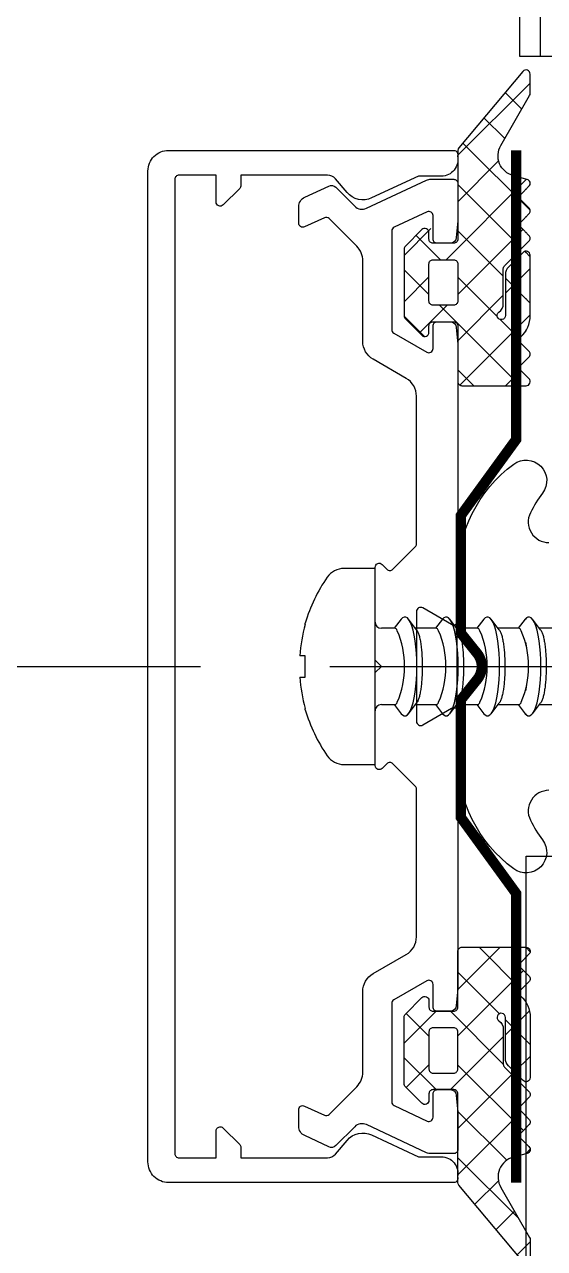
# Model space of a CAD drawing. Header units: inches. Extents: x 21 to 32698, y 13 to 3712.
# Drawn here: x 3020.66 to 3023.18, y 1664.88 to 1670.81 of the extents above; entities that cross this region are included whole.
import ezdxf

# ---------------------------------------------------------------- set-up
doc = ezdxf.new("R2010")
doc.units = ezdxf.units.IN
doc.header["$MEASUREMENT"] = 0
doc.set_wipeout_variables(frame=1)
doc.linetypes.add('1+1 dbx a2$0$374_BLD_A1_BLOK_2$0$HIDDEN', pattern=[0.375, 0.25, -0.125])
doc.linetypes.add('HIDDEN', pattern=[9.525, 6.35, -3.175])
for name, color, linetype, lineweight in [('Z_MİM_-KM-GLAZ', 8, 'Continuous', 25), ('Z_MİM_-KM-PATTERN-00', 8, 'Continuous', 25), ('Z_MİM_-KM-STRS', 8, 'Continuous', 25), ('Z_MİM_78-köpük', 8, 'Continuous', 25), ('Z_MİM_ALUMINIUM', 8, 'Continuous', 25), ('Z_MİM_axis-su yalıtım', 8, 'HIDDEN', 25), ('Z_MİM_fitiller_k', 8, 'Continuous', 25), ('Z_MİM_MYM_alüminyum levha', 8, 'Continuous', 25), ('Z_MİM_MYM_CAM', 8, 'Continuous', 25), ('Z_MİM_TR', 8, 'Continuous', 25)]:
    doc.layers.add(name, color=color, linetype=linetype, lineweight=lineweight)
pattern_1 = [(315, (1431.27333, 1324.47993), (0.1122532, 0.1122532), []), (45, (1431.27333, 1324.47993), (-0.1122532, 0.1122532), [])]

# ---------------------------------------------------------------- blocks, each defined once
blk = doc.blocks.new('TRETUVAR')
at = {"layer": 'Z_MİM_-KM-PATTERN-00'}
h = blk.add_hatch(dxfattribs=at)
h.set_pattern_fill('AR-B816', color=256, scale=0.3, angle=90)
h.set_pattern_definition([(90, (21322.77, 490.03), (-60.96, 4e-15), []), (180, (21322.77, 490.03), (-60.96, -60.96), [60.96, -60.96])])
h.paths.add_polyline_path([(22632.7717, 2700.0323), (19252.7715, 2700.0323), (19252.7715, 2750.0322), (19097.7717, 2750.0323), (19097.7717, 2610.0323), (22542.7717, 2610.0323), (22542.7717, 2080.1297), (22697.7717, 2080.1297), (22697.7717, 1460.1297), (22542.7717, 1460.1297), (22542.7717, 980.0317), (21222.7713, 980.0317), (21222.7713, 590.0317), (20152.7722, 590.0317), (20152.7722, 980.0317), (19012.7715, 980.0317), (19012.7747, 1635.0312), (18722.7715, 1635.0312), (18722.7718, 2610.0323), (18807.7717, 2610.0323), (18807.7717, 2750.0323), (18632.7718, 2750.0323), (18632.7715, 1545.0312), (18922.7743, 1545.0312), (18922.7711, 890.0317), (19882.7722, 890.0317), (19882.7722, 665.0172), (20022.7506, 665.0334), (20022.7705, 490.0317), (21322.7713, 490.0317), (21322.7713, 890.0317), (22632.7717, 890.0317), (22632.7717, 1220.1297), (22797.7717, 1220.1297), (22797.7717, 2180.1297), (22632.7717, 2180.1297)])
h.paths.add_polyline_path([(19082.7717, 2750.0323), (18822.7717, 2750.0323), (18822.7717, 2610.0323), (19082.7717, 2610.0323)], flags=16)
blk = doc.blocks.new('D09056')
at = {"layer": 'Z_MİM_78-köpük'}
blk.add_lwpolyline([(-6, -25.073, -0.555494), (-7.442, -25.97, -0.047351), (-8.397, -25.381, 0.866334), (-9.803, -26.775, 0.237484), (-4.371, -29.509), (4.371, -29.509, 0.237484), (9.803, -26.775, 0.866334), (8.397, -25.381, -0.047351), (7.442, -25.97, -0.555494), (6, -25.073)], format="xyb", dxfattribs=at)
blk = doc.blocks.new('32323')
at = {"linetype": 'Continuous'}
for p, q in [((-1.517, -35.715), (-1.517, -36.721)), ((2.183, -36.721), (2.183, -35.715)), ((-1.448, -36.668), (-1.955, -37.059)), ((2.621, -37.059), (2.112, -36.667)), ((-1.955, -37.413), (-1.517, -37.75)), ((-1.517, -37.715), (-1.517, -38.721)), ((2.183, -37.75), (2.621, -37.413)), ((2.183, -38.721), (2.183, -37.715)), ((-1.448, -38.668), (-1.955, -39.059)), ((2.621, -39.059), (2.112, -38.667)), ((-1.955, -39.413), (-1.517, -39.75)), ((-1.517, -39.715), (-1.517, -40.721)), ((2.183, -39.75), (2.621, -39.413)), ((2.183, -40.721), (2.183, -39.715)), ((-1.448, -40.668), (-1.955, -41.059)), ((2.621, -41.059), (2.112, -40.667)), ((-1.955, -41.413), (-1.517, -41.75)), ((2.183, -41.75), (2.621, -41.413)), ((-1.517, -41.715), (-1.517, -42.721)), ((2.183, -42.721), (2.183, -41.715)), ((-1.448, -42.668), (-1.955, -43.059)), ((2.621, -43.059), (2.112, -42.667)), ((-1.955, -43.413), (-1.517, -43.75)), ((-1.517, -43.715), (-1.517, -44.374)), ((2.183, -43.75), (2.621, -43.413)), ((2.183, -44.374), (2.183, -43.715)), ((-4.417, -44.674), (-4.417, -46.174)), ((5.083, -44.674), (-4.417, -44.674)), ((5.083, -46.174), (5.083, -44.674)), ((-1.702, -48.056), (-1.767, -48.056)), ((-0.187, -48.056), (-0.187, -48.318)), ((0.853, -48.056), (-0.187, -48.056)), ((0.853, -48.318), (0.853, -48.056)), ((2.433, -48.056), (2.367, -48.056))]:
    blk.add_line(p, q, dxfattribs=at)
at = {"linetype": 'Continuous', "flags": 128}
for points in [[(0.333, -36.65), (0.006, -36.655), (-0.315, -36.672), (-0.623, -36.698), (-0.914, -36.735), (-1.182, -36.781), (-1.421, -36.836), (-1.628, -36.898), (-1.798, -36.966), (-1.929, -37.039), (-2.017, -37.116), (-2.062, -37.196), (-2.062, -37.276), (-2.017, -37.355), (-1.955, -37.413)], [(2.621, -37.413), (2.682, -37.355), (2.727, -37.276), (2.727, -37.196), (2.682, -37.116), (2.594, -37.039), (2.464, -36.966), (2.293, -36.898), (2.087, -36.836), (1.847, -36.781), (1.58, -36.735), (1.289, -36.698), (0.98, -36.672), (0.659, -36.655), (0.333, -36.65)], [(0.333, -38.65), (0.006, -38.655), (-0.315, -38.672), (-0.623, -38.698), (-0.914, -38.735), (-1.182, -38.781), (-1.421, -38.836), (-1.628, -38.898), (-1.798, -38.966), (-1.929, -39.039), (-2.017, -39.116), (-2.062, -39.196), (-2.062, -39.276), (-2.017, -39.355), (-1.955, -39.413)], [(2.621, -39.413), (2.682, -39.355), (2.727, -39.276), (2.727, -39.196), (2.682, -39.116), (2.594, -39.039), (2.464, -38.966), (2.293, -38.898), (2.087, -38.836), (1.847, -38.781), (1.58, -38.735), (1.289, -38.698), (0.98, -38.672), (0.659, -38.655), (0.333, -38.65)], [(0.333, -40.65), (0.006, -40.655), (-0.315, -40.672), (-0.623, -40.698), (-0.914, -40.735), (-1.182, -40.781), (-1.421, -40.836), (-1.628, -40.898), (-1.798, -40.966), (-1.929, -41.039), (-2.017, -41.116), (-2.062, -41.196), (-2.062, -41.276), (-2.017, -41.355), (-1.955, -41.413)], [(2.621, -41.413), (2.682, -41.355), (2.727, -41.276), (2.727, -41.196), (2.682, -41.116), (2.594, -41.039), (2.464, -40.966), (2.293, -40.898), (2.087, -40.836), (1.847, -40.781), (1.58, -40.735), (1.289, -40.698), (0.98, -40.672), (0.659, -40.655), (0.333, -40.65)], [(0.333, -42.65), (0.006, -42.655), (-0.315, -42.672), (-0.623, -42.698), (-0.914, -42.735), (-1.182, -42.781), (-1.421, -42.836), (-1.628, -42.898), (-1.798, -42.966), (-1.929, -43.039), (-2.017, -43.116), (-2.062, -43.196), (-2.062, -43.276), (-2.017, -43.355), (-1.955, -43.413)], [(2.621, -43.413), (2.682, -43.355), (2.727, -43.276), (2.727, -43.196), (2.682, -43.116), (2.594, -43.039), (2.464, -42.966), (2.293, -42.898), (2.087, -42.836), (1.847, -42.781), (1.58, -42.735), (1.289, -42.698), (0.98, -42.672), (0.659, -42.655), (0.333, -42.65)]]:
    blk.add_lwpolyline(points, dxfattribs=at)
at = {"linetype": 'Continuous'}
for centre, radius, start, end in [((0.333, -41.659), 4.412, 66.87388, 113.12612), ((0.333, -43.659), 4.412, 66.87388, 113.12612), ((0.333, -45.659), 4.412, 66.87388, 113.12612), ((0.333, -47.659), 4.412, 66.87388, 113.12612), ((-1.817, -44.374), 0.3, 270, 0), ((2.483, -44.374), 0.3, 180, 270), ((-3.417, -46.174), 1, 180, 235.0659), ((4.083, -46.174), 1, 304.9341, 0), ((0.333, -40.805), 7.549, 235.0659, 253.84755), ((0.333, -40.805), 7.549, 286.15245, 304.9341), ((0.333, -40.805), 7.531, 254.32549, 266.04057), ((0.333, -40.805), 7.531, 273.95943, 285.67451)]:
    blk.add_arc(centre, radius, start, end, dxfattribs=at)
for points, knots in [([(-1.446, -36.67), (-1.421, -36.652), (-1.366, -36.613), (-1.217, -36.558), (-1.02, -36.508), (-0.781, -36.465), (-0.514, -36.433), (-0.221, -36.409), (0.082, -36.396), (0.394, -36.393), (0.699, -36.4), (0.996, -36.417), (1.271, -36.443), (1.523, -36.478), (1.742, -36.521), (1.922, -36.572), (2.048, -36.622), (2.093, -36.657), (2.11, -36.67)], [0, 0, 0, 0, 0.0555229, 0.1214188, 0.1892952, 0.2539803, 0.3206149, 0.3840434, 0.4493646, 0.5118974, 0.5762617, 0.6385136, 0.7025505, 0.7651964, 0.8296079, 0.8931997, 0.9585684, 1, 1, 1, 1]), ([(-1.4, -37.601), (-1.437, -37.622), (-1.504, -37.659), (-1.513, -37.698), (-1.517, -37.715)], [0, 0, 0, 0, 0.544146, 1, 1, 1, 1]), ([(2.177, -37.715), (2.177, -37.703), (2.177, -37.673), (2.13, -37.634), (2.08, -37.609), (2.065, -37.601)], [0, 0, 0, 0, 0.313114, 0.796087, 1, 1, 1, 1]), ([(-1.446, -38.67), (-1.421, -38.652), (-1.366, -38.613), (-1.217, -38.558), (-1.02, -38.508), (-0.781, -38.465), (-0.514, -38.433), (-0.221, -38.409), (0.082, -38.396), (0.394, -38.393), (0.699, -38.4), (0.996, -38.417), (1.271, -38.443), (1.523, -38.478), (1.742, -38.521), (1.922, -38.572), (2.048, -38.622), (2.093, -38.657), (2.11, -38.67)], [0, 0, 0, 0, 0.0555229, 0.1214188, 0.1892952, 0.2539803, 0.3206149, 0.3840434, 0.4493646, 0.5118974, 0.5762617, 0.6385136, 0.7025505, 0.7651964, 0.8296079, 0.8931997, 0.9585684, 1, 1, 1, 1]), ([(-1.4, -39.601), (-1.437, -39.622), (-1.504, -39.659), (-1.513, -39.698), (-1.517, -39.715)], [0, 0, 0, 0, 0.5441463, 1, 1, 1, 1]), ([(2.177, -39.715), (2.177, -39.703), (2.177, -39.673), (2.13, -39.634), (2.08, -39.609), (2.065, -39.601)], [0, 0, 0, 0, 0.313114, 0.796087, 1, 1, 1, 1]), ([(-1.446, -40.67), (-1.421, -40.652), (-1.366, -40.613), (-1.217, -40.558), (-1.02, -40.508), (-0.781, -40.465), (-0.514, -40.433), (-0.221, -40.409), (0.082, -40.396), (0.394, -40.393), (0.699, -40.4), (0.996, -40.417), (1.271, -40.443), (1.523, -40.478), (1.742, -40.521), (1.922, -40.572), (2.048, -40.622), (2.093, -40.657), (2.11, -40.67)], [0, 0, 0, 0, 0.0555229, 0.1214188, 0.1892952, 0.2539803, 0.3206149, 0.3840434, 0.4493646, 0.5118974, 0.5762617, 0.6385136, 0.7025505, 0.7651964, 0.8296079, 0.8931997, 0.9585684, 1, 1, 1, 1]), ([(-1.4, -41.601), (-1.437, -41.622), (-1.504, -41.659), (-1.513, -41.698), (-1.517, -41.715)], [0, 0, 0, 0, 0.5441463, 1, 1, 1, 1]), ([(2.177, -41.715), (2.177, -41.703), (2.177, -41.673), (2.13, -41.634), (2.08, -41.609), (2.065, -41.601)], [0, 0, 0, 0, 0.313114, 0.796087, 1, 1, 1, 1]), ([(-1.446, -42.67), (-1.421, -42.652), (-1.366, -42.613), (-1.217, -42.558), (-1.02, -42.508), (-0.781, -42.465), (-0.514, -42.433), (-0.221, -42.409), (0.082, -42.396), (0.394, -42.393), (0.699, -42.4), (0.996, -42.417), (1.271, -42.443), (1.523, -42.478), (1.742, -42.521), (1.922, -42.572), (2.048, -42.622), (2.093, -42.657), (2.11, -42.67)], [0, 0, 0, 0, 0.055523, 0.121419, 0.189295, 0.25398, 0.320615, 0.384043, 0.449365, 0.511897, 0.576262, 0.638514, 0.70255, 0.765196, 0.829608, 0.8932, 0.958568, 1, 1, 1, 1]), ([(-1.4, -43.601), (-1.437, -43.622), (-1.504, -43.659), (-1.513, -43.698), (-1.517, -43.715)], [0, 0, 0, 0, 0.544146, 1, 1, 1, 1]), ([(2.177, -43.715), (2.177, -43.703), (2.177, -43.673), (2.13, -43.634), (2.08, -43.609), (2.065, -43.601)], [0, 0, 0, 0, 0.313114, 0.796087, 1, 1, 1, 1])]:
    blk.add_open_spline(points, degree=3, knots=knots, dxfattribs=at)
blk = doc.blocks.new('asffgdf')
at = {"layer": 'Z_MİM_MYM_CAM'}
for p, q in [((18212.817, -553.5023), (18212.817, -554.1023)), ((18212.817, -554.0023), (18222.4947, -554.0023)), ((18212.817, -554.1023), (18222.4947, -554.1023)), ((18212.817, -554.1023), (18222.4947, -554.1023))]:
    blk.add_line(p, q, dxfattribs=at)
blk = doc.blocks.new('-KM-AL2 210_900')
at = {"layer": 'Z_MİM_ALUMINIUM'}
for points in [[(1413.8733, 1228.1512), (1415.2533, 1228.1512, -0.544797), (1415.2716, 1228.123, -0.47748), (1415.1933, 1228.0262), (1415.0823, 1228.0262), (1414.8557, 1227.9206, -0.339454), (1414.7369, 1227.947), (1414.6811, 1228.0134, 0.221695), (1414.6428, 1228.0312), (1414.2233, 1228.0312), (1414.2233, 1227.9812, -0.198912), (1414.2175, 1227.9671), (1414.1375, 1227.8871, -0.668179), (1414.1033, 1227.9012), (1414.1033, 1228.0312), (1413.9233, 1228.0312, 0.414214), (1413.9033, 1228.0112), (1413.9033, 1223.2912, 0.414214), (1413.9233, 1223.2712), (1414.1033, 1223.2712), (1414.1033, 1223.4012, -0.668179), (1414.1375, 1223.4154), (1414.2175, 1223.3354, -0.198912), (1414.2233, 1223.3212), (1414.2233, 1223.2712), (1414.6428, 1223.2712, 0.221695), (1414.6811, 1223.2891), (1414.7369, 1223.3555, -0.339454), (1414.8557, 1223.3819), (1415.0823, 1223.2762), (1415.1933, 1223.2762, -0.47748), (1415.2716, 1223.1795, -0.544797), (1415.2533, 1223.1512), (1413.8733, 1223.1512, -0.414214), (1413.7733, 1223.2512), (1413.7733, 1228.0512, -0.414214)], [(1414.9646, 1223.5238), (1415.1246, 1223.4491, 0.548619), (1415.1531, 1223.4673), (1415.1531, 1223.5812, -0.414214), (1415.1731, 1223.6012), (1415.236, 1223.6012, -0.388879), (1415.2659, 1223.5739), (1415.273, 1223.493, -0.02182), (1415.2731, 1223.4912), (1415.2731, 1223.3112, -0.414214), (1415.2531, 1223.2912), (1415.1431, 1223.2912, -0.109518), (1415.1219, 1223.2959), (1414.8306, 1223.4318, 0.315299), (1414.7741, 1223.4218), (1414.6823, 1223.33, -0.315299), (1414.6484, 1223.324), (1414.5319, 1223.3784, -0.291473), (1414.5031, 1223.4237), (1414.5031, 1223.5039, -0.548619), (1414.5315, 1223.522), (1414.6272, 1223.4774, 0.315299), (1414.6498, 1223.4814), (1414.7838, 1223.6154, 0.198912), (1414.8131, 1223.6861), (1414.8131, 1224.0766, -0.267949), (1414.8631, 1224.1632), (1415.0231, 1224.2556, 0.267949), (1415.0731, 1224.3422), (1415.0731, 1225.0574, 0.198912), (1415.0672, 1225.0715), (1414.9586, 1225.1802, 0.414214), (1414.9303, 1225.1802), (1414.9072, 1225.1571, -0.668179), (1414.8731, 1225.1712), (1414.8731, 1225.6212), (1414.9031, 1225.6512), (1414.8731, 1225.6812), (1414.8731, 1226.1312, -0.668179), (1414.9072, 1226.1454), (1414.9303, 1226.1223, 0.414214), (1414.9586, 1226.1223), (1415.0672, 1226.231, 0.198912), (1415.0731, 1226.2451), (1415.0731, 1226.9603, 0.267949), (1415.0231, 1227.0469), (1414.8631, 1227.1393, -0.267949), (1414.8131, 1227.2259), (1414.8131, 1227.6164, 0.198912), (1414.7838, 1227.6871), (1414.6498, 1227.8211, 0.315299), (1414.6272, 1227.8251), (1414.5315, 1227.7805, -0.548619), (1414.5031, 1227.7986), (1414.5031, 1227.8788, -0.291473), (1414.5319, 1227.9241), (1414.6484, 1227.9784, -0.315299), (1414.6823, 1227.9725), (1414.7741, 1227.8806, 0.315299), (1414.8306, 1227.8707), (1415.1219, 1228.0066, -0.109518), (1415.1431, 1228.0112), (1415.2531, 1228.0112, -0.414214), (1415.2731, 1227.9912), (1415.2731, 1227.8112, -0.02182), (1415.273, 1227.8095), (1415.2659, 1227.7286, -0.388879), (1415.236, 1227.7012), (1415.1731, 1227.7012, -0.414214), (1415.1531, 1227.7212), (1415.1531, 1227.8352, 0.548619), (1415.1246, 1227.8533), (1414.9646, 1227.7787, 0.291473), (1414.9531, 1227.7606), (1414.9531, 1227.2836, 0.267949), (1414.9631, 1227.2663), (1415.1231, 1227.1739, 0.57735), (1415.1531, 1227.1912), (1415.1531, 1227.3012, -0.414214), (1415.1731, 1227.3212), (1415.236, 1227.3212, -0.388879), (1415.2659, 1227.2939), (1415.273, 1227.213, -0.02182), (1415.2731, 1227.2112), (1415.2731, 1225.8712, -0.57735), (1415.2431, 1225.8539), (1415.1031, 1225.9347, 0.57735), (1415.0731, 1225.9174), (1415.0731, 1225.3851, 0.57735), (1415.1031, 1225.3677), (1415.2431, 1225.4486, -0.57735), (1415.2731, 1225.4312), (1415.2731, 1224.0912, -0.02182), (1415.273, 1224.0895), (1415.2659, 1224.0086, -0.388879), (1415.236, 1223.9812), (1415.1731, 1223.9812, -0.414214), (1415.1531, 1224.0012), (1415.1531, 1224.1112, 0.57735), (1415.1231, 1224.1286), (1414.9631, 1224.0362, 0.267949), (1414.9531, 1224.0189), (1414.9531, 1223.5419, 0.291473)]]:
    blk.add_lwpolyline(points, format="xyb", close=True, dxfattribs=at)
at = {"layer": 'Z_MİM_fitiller_k', "linetype": 'Continuous', "flags": 128}
for points in [[(1415.1533, 1227.4012, -0.414214), (1415.1333, 1227.4212), (1415.1333, 1227.6012, -0.414214), (1415.1533, 1227.6212), (1415.2533, 1227.6212, -0.414214), (1415.2733, 1227.6012), (1415.2733, 1227.4212, -0.414214), (1415.2533, 1227.4012)], [(1415.1533, 1223.9012, 0.414214), (1415.1333, 1223.8812), (1415.1333, 1223.7012, 0.414214), (1415.1533, 1223.6812), (1415.2533, 1223.6812, 0.414214), (1415.2733, 1223.7012), (1415.2733, 1223.8812, 0.414214), (1415.2533, 1223.9012)]]:
    blk.add_lwpolyline(points, format="xyb", close=True, dxfattribs=at)
blk.add_wipeout([(1434.2587, 1419.9984), (1434.2587, 1217.7559), (1415.6037, 1217.7559), (1415.6037, 1421.9729), (1434.2733, 1422.1838)])
at = {"layer": 'Z_MİM_fitiller_k'}
h = blk.add_hatch(dxfattribs=at)
h.set_pattern_fill('ANSI37', color=256, scale=0.05, angle=-90)
h.set_pattern_definition(pattern_1)
h.paths.add_polyline_path([(1419.2733, 1227.8612, 0.414214), (1419.2933, 1227.8412), (1419.3933, 1227.8412, 0.414214), (1419.4133, 1227.8612), (1419.4133, 1227.893, -0.668179), (1419.4475, 1227.9071), (1419.5275, 1227.8271, -0.198912), (1419.5333, 1227.813), (1419.5333, 1227.4895, -0.198912), (1419.5275, 1227.4754), (1419.4475, 1227.3954, -1.274187), (1419.409, 1227.4288, 0.627364), (1419.3933, 1227.4612), (1419.2933, 1227.4612, 0.414214), (1419.2733, 1227.4412), (1419.2733, 1227.1712, -0.414214), (1419.2533, 1227.1512), (1418.3433, 1227.1512, -0.668179), (1418.3292, 1227.1854), (1418.3675, 1227.2237, 0.414214), (1418.3675, 1227.2519), (1418.3292, 1227.2902, -0.414214), (1418.3292, 1227.3185), (1418.3675, 1227.3568, 0.414214), (1418.3675, 1227.3851), (1418.3292, 1227.4234, -0.414214), (1418.3292, 1227.4517), (1418.4533, 1227.5758), (1418.4533, 1227.7538, -0.245393), (1418.4748, 1227.7948, 1.650385), (1418.4433, 1227.8112), (1418.4433, 1227.6119, -0.198912), (1418.4287, 1227.5766), (1418.3575, 1227.5054, -0.668179), (1418.3233, 1227.5195), (1418.3233, 1227.8112, -0.210768), (1418.3689, 1227.9146, 0.427607), (1418.3696, 1227.9435), (1418.3292, 1227.984, -0.414214), (1418.3292, 1228.0122), (1418.3675, 1228.0505, 0.414214), (1418.3675, 1228.0788), (1418.3292, 1228.1171, -0.668179), (1418.3433, 1228.1512), (1419.2533, 1228.1512, -0.414214), (1419.2733, 1228.1312)])
h.paths.add_polyline_path([(1419.0294, 1227.9201), (1418.7494, 1227.9446, 0.440011), (1418.6733, 1227.8748), (1418.6733, 1227.4276, 0.440011), (1418.7494, 1227.3579), (1419.0294, 1227.3824, 0.388879), (1419.0933, 1227.4521), (1419.0933, 1227.8504, 0.388879)], flags=16)
h.paths.add_polyline_path([(1419.2733, 1227.7412, -0.414214), (1419.2933, 1227.7612), (1419.3933, 1227.7612, -0.414214), (1419.4133, 1227.7412), (1419.4133, 1227.5612, -0.414214), (1419.3933, 1227.5412), (1419.2933, 1227.5412, -0.414214), (1419.2733, 1227.5612)], flags=17)
h.paths.add_polyline_path([(1415.5792, 1227.8057, 0.414214), (1415.5792, 1227.7774), (1415.6175, 1227.7391, -0.414214), (1415.6175, 1227.7108), (1415.4933, 1227.5867), (1415.4933, 1227.4087, -0.245393), (1415.4719, 1227.3677, 1.650385), (1415.5033, 1227.3512), (1415.5033, 1227.5505, -0.198912), (1415.518, 1227.5859), (1415.5892, 1227.6571, -0.668179), (1415.6233, 1227.643), (1415.6233, 1227.3512, -0.210768), (1415.5777, 1227.2478, 0.427607), (1415.5771, 1227.2189), (1415.6175, 1227.1785, -0.414214), (1415.6175, 1227.1502), (1415.5792, 1227.1119, 0.414214), (1415.5792, 1227.0837), (1415.6175, 1227.0454, -0.668179), (1415.6033, 1227.0112), (1415.2933, 1227.0112, -0.414214), (1415.2733, 1227.0312), (1415.2733, 1227.3012, 0.414214), (1415.2533, 1227.3212), (1415.1533, 1227.3212, 0.414214), (1415.1333, 1227.3012), (1415.1333, 1227.2695, -0.668179), (1415.0992, 1227.2554), (1415.0192, 1227.3354, -0.198912), (1415.0133, 1227.3495), (1415.0133, 1227.673, -0.198912), (1415.0192, 1227.6871), (1415.0992, 1227.7671, -1.274187), (1415.1377, 1227.7337, 0.627364), (1415.1533, 1227.7012), (1415.2533, 1227.7012, 0.414214), (1415.2733, 1227.7212), (1415.2733, 1228.1511, -0.176327), (1415.278, 1228.164), (1415.588, 1228.5334, -0.700208), (1415.6233, 1228.5206), (1415.6233, 1228.4268, -0.131652), (1415.6207, 1228.4168), (1415.4811, 1228.175, 0.493145), (1415.5418, 1228.0284), (1415.6085, 1228.0106, -0.57735), (1415.6175, 1227.9771), (1415.5792, 1227.9388, 0.414214), (1415.5792, 1227.9105), (1415.6175, 1227.8722, -0.414214), (1415.6175, 1227.844)])
h.paths.add_polyline_path([(1415.2533, 1227.6212), (1415.1533, 1227.6212, 0.414214), (1415.1333, 1227.6012), (1415.1333, 1227.4212, 0.414214), (1415.1533, 1227.4012), (1415.2533, 1227.4012, 0.414214), (1415.2733, 1227.4212), (1415.2733, 1227.6012, 0.414214)], flags=16)
h = blk.add_hatch(dxfattribs=at)
h.set_pattern_fill('ANSI37', color=256, scale=0.05, angle=-90)
h.set_pattern_definition(pattern_1)
h.paths.add_polyline_path([(1419.2733, 1223.1712, -0.414214), (1419.2533, 1223.1512), (1418.3433, 1223.1512, -0.668179), (1418.3292, 1223.1854), (1418.3675, 1223.2237, 0.414214), (1418.3675, 1223.2519), (1418.3292, 1223.2902, -0.414214), (1418.3292, 1223.3185), (1418.3696, 1223.3589, 0.427607), (1418.3689, 1223.3878, -0.210768), (1418.3233, 1223.4912), (1418.3233, 1223.783, -0.668179), (1418.3575, 1223.7971), (1418.4287, 1223.7259, -0.198912), (1418.4433, 1223.6905), (1418.4433, 1223.4912, 1.650385), (1418.4748, 1223.5077, -0.245393), (1418.4533, 1223.5487), (1418.4533, 1223.7184, 0.198912), (1418.4475, 1223.7325), (1418.3292, 1223.8508, -0.414214), (1418.3292, 1223.8791), (1418.3675, 1223.9174, 0.414214), (1418.3675, 1223.9457), (1418.3292, 1223.984, -0.414214), (1418.3292, 1224.0122), (1418.3675, 1224.0505, 0.414214), (1418.3675, 1224.0788), (1418.3292, 1224.1171, -0.668179), (1418.3433, 1224.1512), (1419.2533, 1224.1512, -0.414214), (1419.2733, 1224.1312), (1419.2733, 1223.8612, 0.414214), (1419.2933, 1223.8412), (1419.3933, 1223.8412, 0.414214), (1419.4133, 1223.8612), (1419.4133, 1223.893, -0.668179), (1419.4475, 1223.9071), (1419.5275, 1223.8271, -0.198912), (1419.5333, 1223.813), (1419.5333, 1223.4895, -0.198912), (1419.5275, 1223.4754), (1419.4475, 1223.3954, -0.668179), (1419.4133, 1223.4095), (1419.4133, 1223.4412, 0.414214), (1419.3933, 1223.4612), (1419.2933, 1223.4612, 0.414214), (1419.2733, 1223.4412)])
h.paths.add_polyline_path([(1419.0933, 1223.4521), (1419.0933, 1223.8504, 0.388879), (1419.0294, 1223.9201), (1418.7494, 1223.9446, 0.440011), (1418.6733, 1223.8748), (1418.6733, 1223.4276, 0.440011), (1418.7494, 1223.3579), (1419.0294, 1223.3824, 0.388879)], flags=16)
h.paths.add_polyline_path([(1419.2933, 1223.5412, -0.414214), (1419.2733, 1223.5612), (1419.2733, 1223.7412, -0.414214), (1419.2933, 1223.7612), (1419.3933, 1223.7612, -0.414214), (1419.4133, 1223.7412), (1419.4133, 1223.5612, -0.414214), (1419.3933, 1223.5412)], flags=16)
h.paths.add_polyline_path([(1415.5792, 1223.4968), (1415.6175, 1223.4585, -0.414214), (1415.6175, 1223.4302), (1415.5792, 1223.3919, 0.414214), (1415.5792, 1223.3637), (1415.6175, 1223.3254, -0.57735), (1415.6085, 1223.2919), (1415.5418, 1223.274, 0.493145), (1415.4811, 1223.1275), (1415.6207, 1222.8857, -0.131652), (1415.6233, 1222.8757), (1415.6233, 1222.7819, -0.700208), (1415.588, 1222.7691), (1415.278, 1223.1385, -0.176327), (1415.2733, 1223.1514), (1415.2733, 1223.5812, 0.414214), (1415.2533, 1223.6012), (1415.1533, 1223.6012, 0.414214), (1415.1333, 1223.5812), (1415.1333, 1223.5495, -0.668179), (1415.0992, 1223.5354), (1415.0192, 1223.6154, -0.198912), (1415.0133, 1223.6295), (1415.0133, 1223.953, -0.198912), (1415.0192, 1223.9671), (1415.0992, 1224.0471, -0.668179), (1415.1333, 1224.033), (1415.1333, 1224.0012, 0.414214), (1415.1533, 1223.9812), (1415.2533, 1223.9812, 0.414214), (1415.2733, 1224.0012), (1415.2733, 1224.2712, -0.414214), (1415.2933, 1224.2912), (1415.6033, 1224.2912, -0.668179), (1415.6175, 1224.2571), (1415.5792, 1224.2188, 0.414214), (1415.5792, 1224.1905), (1415.6175, 1224.1522, -0.414214), (1415.6175, 1224.124), (1415.5771, 1224.0835, 0.427607), (1415.5777, 1224.0546, -0.210768), (1415.6233, 1223.9512), (1415.6233, 1223.6595, -0.668179), (1415.5892, 1223.6454), (1415.518, 1223.7166, -0.198912), (1415.5033, 1223.7519), (1415.5033, 1223.9512, 1.650385), (1415.4719, 1223.9348, -0.245393), (1415.4933, 1223.8938), (1415.4933, 1223.7241, 0.198912), (1415.4992, 1223.7099), (1415.6175, 1223.5917, -0.414214), (1415.6175, 1223.5634), (1415.5792, 1223.5251, 0.414214)])
h.paths.add_polyline_path([(1415.2733, 1223.7012), (1415.2733, 1223.8812, 0.414214), (1415.2533, 1223.9012), (1415.1533, 1223.9012, 0.414214), (1415.1333, 1223.8812), (1415.1333, 1223.7012, 0.414214), (1415.1533, 1223.6812), (1415.2533, 1223.6812, 0.414214)], flags=16)
at = {"linetype": '1+1 dbx a2$0$374_BLD_A1_BLOK_2$0$HIDDEN', "ltscale": 5}
blk.add_line((1409.0282, 1225.6512), (1434.9981, 1225.6512), dxfattribs=at)
at = {"layer": 'Z_MİM_axis-su yalıtım', "ltscale": 25, "const_width": 0.05}
blk.add_lwpolyline([(1415.5559, 1223.1508), (1415.5559, 1224.5512), (1415.2873, 1224.9208), (1415.2873, 1225.4888), (1415.3673, 1225.5888, 0.350813), (1415.3673, 1225.7137), (1415.2873, 1225.8137), (1415.2873, 1226.3817), (1415.5559, 1226.7512), (1415.5559, 1228.1517)], format="xyb", dxfattribs=at)
at = {"layer": 'Z_MİM_fitiller_k', "linetype": 'Continuous', "flags": 128}
blk.add_lwpolyline([(1415.5418, 1228.0284, -0.493145), (1415.4811, 1228.175), (1415.6207, 1228.4168, 0.131652), (1415.6233, 1228.4268), (1415.6233, 1228.5206, 0.700208), (1415.588, 1228.5334), (1415.278, 1228.164, 0.176327), (1415.2733, 1228.1511), (1415.2733, 1227.7212, -0.414214), (1415.2533, 1227.7012), (1415.1533, 1227.7012, -0.414214), (1415.1333, 1227.7212), (1415.1333, 1227.753, 0.668179), (1415.0992, 1227.7671), (1415.0192, 1227.6871, 0.198912), (1415.0133, 1227.673), (1415.0133, 1227.3495, 0.198912), (1415.0192, 1227.3354), (1415.0992, 1227.2554, 0.668179), (1415.1333, 1227.2695), (1415.1333, 1227.3012, -0.414214), (1415.1533, 1227.3212), (1415.2533, 1227.3212, -0.414214), (1415.2733, 1227.3012), (1415.2733, 1227.0312, 0.414214), (1415.2933, 1227.0112), (1415.6033, 1227.0112, 0.668179), (1415.6175, 1227.0454), (1415.5792, 1227.0837, -0.414214), (1415.5792, 1227.1119), (1415.6175, 1227.1502, 0.414214), (1415.6175, 1227.1785), (1415.5771, 1227.2189, -0.427607), (1415.5777, 1227.2478, 0.210768), (1415.6233, 1227.3512), (1415.6233, 1227.643, 0.668179), (1415.5892, 1227.6571), (1415.518, 1227.5859, 0.198912), (1415.5033, 1227.5505), (1415.5033, 1227.3512, -1.650385), (1415.4719, 1227.3677, 0.245393), (1415.4933, 1227.4087), (1415.4933, 1227.5784, -0.198912), (1415.4992, 1227.5925), (1415.6175, 1227.7108, 0.414214), (1415.6175, 1227.7391), (1415.5792, 1227.7774, -0.414214), (1415.5792, 1227.8057), (1415.6175, 1227.844, 0.414214), (1415.6175, 1227.8722), (1415.5792, 1227.9105, -0.414214), (1415.5792, 1227.9388), (1415.6175, 1227.9771, 0.57735), (1415.6085, 1228.0106)], format="xyb", close=True, dxfattribs=at)
blk.add_lwpolyline([(1415.588, 1222.7691), (1415.278, 1223.1385, -0.176327), (1415.2733, 1223.1514), (1415.2733, 1223.5812, 0.414214), (1415.2533, 1223.6012), (1415.1533, 1223.6012, 0.414214), (1415.1333, 1223.5812), (1415.1333, 1223.5495, -0.668179), (1415.0992, 1223.5354), (1415.0192, 1223.6154, -0.198912), (1415.0133, 1223.6295), (1415.0133, 1223.953, -0.198912), (1415.0192, 1223.9671), (1415.0992, 1224.0471, -0.668179), (1415.1333, 1224.033), (1415.1333, 1224.0012, 0.414214), (1415.1533, 1223.9812), (1415.2533, 1223.9812, 0.414214), (1415.2733, 1224.0012), (1415.2733, 1224.2712, -0.414214), (1415.2933, 1224.2912), (1415.6033, 1224.2912, -0.668179), (1415.6175, 1224.2571), (1415.5792, 1224.2188, 0.414214), (1415.5792, 1224.1905), (1415.6175, 1224.1522, -0.414214), (1415.6175, 1224.124), (1415.5771, 1224.0835, 0.427607), (1415.5777, 1224.0546, -0.210768), (1415.6233, 1223.9512), (1415.6233, 1223.6595, -0.668179), (1415.5892, 1223.6454), (1415.518, 1223.7166, -0.198912), (1415.5033, 1223.7519), (1415.5033, 1223.9512, 1.650385), (1415.4719, 1223.9348, -0.245393), (1415.4933, 1223.8938), (1415.4933, 1223.7241, 0.198912), (1415.4992, 1223.7099), (1415.6175, 1223.5917, -0.414214), (1415.6175, 1223.5634), (1415.5792, 1223.5251, 0.414214), (1415.5792, 1223.4968), (1415.6175, 1223.4585, -0.414214), (1415.6175, 1223.4302), (1415.5792, 1223.3919, 0.414214), (1415.5792, 1223.3637), (1415.6175, 1223.3254, -0.57735), (1415.6085, 1223.2919), (1415.5418, 1223.274, 0.493145), (1415.4811, 1223.1275), (1415.6207, 1222.8857, -0.131652), (1415.6233, 1222.8757), (1415.6233, 1222.7819, -0.700208)], format="xyb", dxfattribs=at)
at = {"layer": 'Z_MİM_MYM_alüminyum levha', "elevation": 0.0016}
blk.add_lwpolyline([(1433.9428, 1217.9668, 0.414214), (1433.9428, 1217.9668), (1429.3316, 1217.9668), (1415.8037, 1217.9668, -0.414214), (1415.6037, 1218.1668), (1415.6037, 1224.7329), (1415.8037, 1224.7329), (1415.8037, 1218.1668, 0.414214), (1415.8037, 1218.1668), (1429.3316, 1218.1668), (1433.9428, 1218.1668, -0.000012), (1433.9428, 1218.1668), (1433.9428, 1217.9668)], format="xyb", dxfattribs=at)
at = {"xscale": -1, "rotation": 270}
blk.add_blockref('asffgdf', (1969.6756, -16984.211), dxfattribs=at)
at = {"xscale": 0.1, "yscale": 0.1, "zscale": 0.1, "rotation": 270}
blk.add_blockref('32323', (1419.3404, 1225.6845), dxfattribs=at)
at = {"layer": 'Z_MİM_TR', "xscale": -0.1, "yscale": 0.1, "zscale": 0.1, "rotation": 269.9999999999984}
blk.add_blockref('D09056', (1418.2213, 1225.6512), dxfattribs=at)

msp = doc.modelspace()

# ---------------------------------------------------------------- block references
at = {"layer": 'Z_MİM_-KM-STRS'}
msp.add_blockref('TRETUVAR', (-15696.014, -12.9486), dxfattribs=at)

# ---------------------------------------------------------------- next in the draw order: block references
at = {"layer": 'Z_MİM_-KM-GLAZ'}
msp.add_blockref('-KM-AL2 210_900', (1607.4842, 442.0509), dxfattribs=at)

doc.saveas('drawing.dxf')
